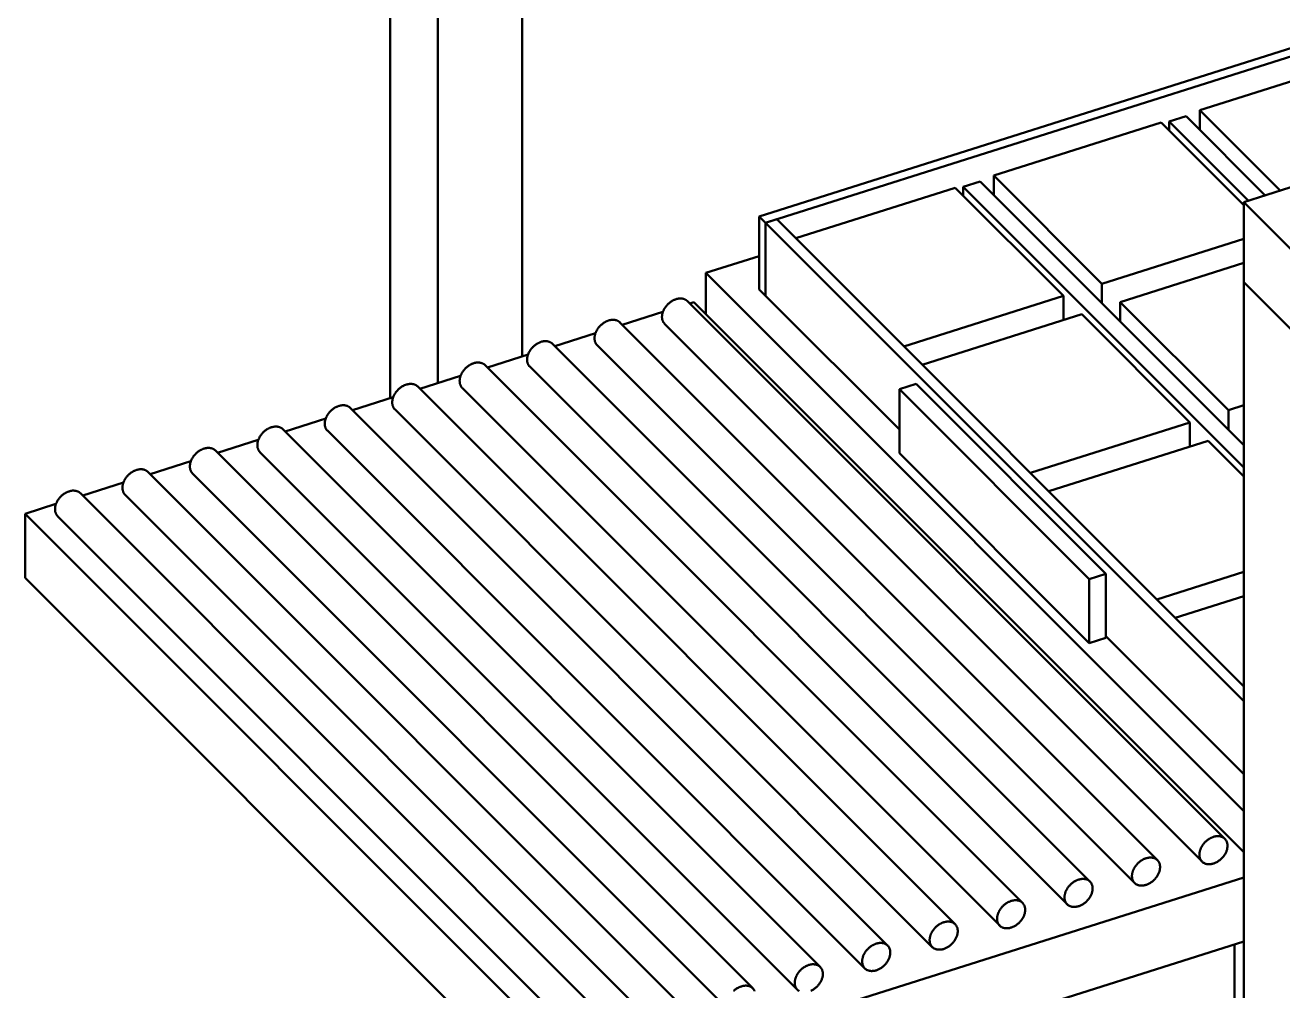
# Model space of a CAD drawing. Header units: millimetres. Extents: x 0 to 1800, y -680 to 297.
# Drawn here: x 262.51 to 297.72, y 79.56 to 106.6 of the extents above; entities that cross this region are included whole.
import ezdxf

# ---------------------------------------------------------------- set-up
doc = ezdxf.new("R2010")
doc.units = ezdxf.units.MM
doc.layers.add('OUTLINE', color=7, linetype='Continuous', lineweight=50)

# ---------------------------------------------------------------- blocks, each defined once
blk = doc.blocks.new('D-01_R03_1of1')
at = {"layer": 'OUTLINE'}
for p, q in [((272.73037, 96.15716), (272.73037, 123.31415)), ((276.41767, 97.32453), (276.41767, 122.73306)), ((274.0578, 96.57741), (274.0578, 121.98595)), ((283.05971, 101.24573), (303.18095, 107.61594)), ((283.2367, 101.06864), (303.18095, 107.38281)), ((296.62404, 101.64453), (311.04546, 106.21022)), ((295.39363, 104.2157), (300.0819, 105.69997)), ((297.6414, 101.96661), (295.39363, 104.2157)), ((295.39363, 103.66587), (295.39363, 104.2157)), ((289.62506, 102.38943), (294.31333, 103.87369)), ((296.62404, 101.56164), (294.31333, 103.87369)), ((294.53785, 103.90048), (295.00982, 104.0499)), ((296.752, 101.68504), (294.53785, 103.90048)), ((294.53785, 103.64905), (294.53785, 103.90048)), ((297.22397, 101.83446), (295.00982, 104.0499)), ((288.76928, 102.0742), (289.24126, 102.22362)), ((296.62404, 94.83652), (289.24126, 102.22362)), ((292.65159, 99.36112), (289.62506, 102.38943)), ((289.62506, 101.83959), (289.62506, 102.38943)), ((284.08409, 100.6352), (288.54477, 102.04741)), ((291.5713, 99.01911), (288.54477, 102.04741)), ((296.62404, 94.21485), (288.76928, 102.0742)), ((288.76928, 101.82277), (288.76928, 102.0742)), ((297.95147, 100.31632), (296.62404, 101.64453)), ((296.62404, 99.4065), (296.62404, 101.64453)), ((283.2367, 101.06864), (283.05971, 101.24573)), ((283.05971, 99.20167), (283.05971, 101.24573)), ((283.2367, 101.06864), (283.55135, 101.16825)), ((283.2367, 99.02458), (283.2367, 101.06864)), ((296.62404, 87.67347), (283.2367, 101.06864)), ((296.62404, 88.08792), (283.55135, 101.16825)), ((292.65159, 99.36112), (296.62404, 100.61877)), ((281.56513, 99.66101), (283.05971, 100.13418)), ((296.62404, 84.59329), (281.56513, 99.66101)), ((281.56513, 98.51382), (281.56513, 99.66101)), ((293.16487, 98.84755), (296.62404, 99.9427)), ((292.65159, 98.81129), (292.65159, 99.36112)), ((297.95147, 98.0783), (296.62404, 99.4065)), ((296.62404, 67.3282), (296.62404, 99.4065)), ((283.2367, 99.02458), (283.05971, 99.20167)), ((286.98103, 95.27807), (283.2367, 99.02458)), ((287.11062, 97.6069), (291.5713, 99.01911)), ((291.5713, 98.34304), (291.5713, 99.01911)), ((296.09269, 83.82039), (281.04853, 98.87335)), ((281.11134, 98.8105), (281.23081, 98.84833)), ((296.62404, 83.4461), (281.23081, 98.84833)), ((296.1914, 95.81925), (293.16487, 98.84755)), ((293.16487, 98.29772), (293.16487, 98.84755)), ((294.20479, 83.2227), (279.16063, 98.27566)), ((279.22344, 98.21281), (280.36278, 98.57352)), ((295.45432, 83.18239), (280.41016, 98.23535)), ((287.62389, 97.09333), (292.08457, 98.50554)), ((295.1111, 95.47724), (292.08457, 98.50554)), ((277.33555, 97.61512), (278.47489, 97.97583)), ((292.3169, 82.62501), (277.27274, 97.67797)), ((293.56642, 82.5847), (278.52226, 97.63766)), ((275.44765, 97.01743), (276.58699, 97.37813)), ((290.429, 82.02732), (275.38484, 97.08028)), ((291.67853, 81.98701), (276.63437, 97.03997)), ((288.54111, 81.42963), (273.49695, 96.48259)), ((273.55976, 96.41974), (274.6991, 96.78044)), ((286.98103, 96.40536), (287.453, 96.55479)), ((292.7627, 91.24198), (287.453, 96.55479)), ((271.67186, 95.82205), (272.8112, 96.18275)), ((289.79063, 81.38932), (274.74647, 96.44228)), ((292.29073, 91.09256), (286.98103, 96.40536)), ((286.98103, 94.61495), (286.98103, 96.40536)), ((286.65321, 80.83193), (271.60905, 95.8849)), ((287.90274, 80.79163), (272.85858, 95.84459)), ((296.1914, 95.81925), (296.62404, 95.95622)), ((296.1914, 95.26942), (296.1914, 95.81925)), ((269.78397, 95.22436), (270.92331, 95.58506)), ((290.65043, 94.06503), (295.1111, 95.47724)), ((295.1111, 94.80117), (295.1111, 95.47724)), ((284.76532, 80.23424), (269.72116, 95.2872)), ((286.01484, 80.19394), (270.97068, 95.2469)), ((267.89608, 94.62667), (269.03541, 94.98737)), ((291.1637, 93.55146), (295.62437, 94.96367)), ((296.62404, 93.96342), (295.62437, 94.96367)), ((266.00818, 94.02897), (267.14752, 94.38968)), ((282.87743, 79.63655), (267.83326, 94.68951)), ((284.12695, 79.59625), (269.08279, 94.64921)), ((292.29073, 89.30214), (286.98103, 94.61495)), ((280.98953, 79.03886), (265.94537, 94.09182)), ((282.23905, 78.99855), (267.19489, 94.05152)), ((264.12029, 93.43128), (265.25962, 93.79199)), ((279.10164, 78.44117), (264.05747, 93.49413)), ((280.35116, 78.40086), (265.307, 93.45382)), ((262.50919, 92.92122), (263.37173, 93.1943)), ((278.4383, 76.9828), (262.50919, 92.92122)), ((262.50919, 91.13081), (262.50919, 92.92122)), ((278.46326, 77.80317), (263.4191, 92.85613)), ((292.29073, 91.09256), (292.7627, 91.24198)), ((292.7627, 89.45156), (292.7627, 91.24198)), ((294.19023, 90.52315), (296.62404, 91.29368)), ((278.4383, 75.19238), (262.50919, 91.13081)), ((292.29073, 89.30214), (292.29073, 91.09256)), ((294.7035, 90.00958), (296.62404, 90.61761)), ((292.29073, 89.30214), (292.7627, 89.45156)), ((296.62404, 85.62941), (292.7627, 89.49301)), ((278.4383, 76.9828), (296.62404, 82.74024)), ((278.4383, 75.19238), (296.62404, 80.94982)), ((296.36347, 72.66592), (296.36347, 80.86733))]:
    blk.add_line(p, q, dxfattribs=at)
for points in [[(280.72934, 98.92736), (280.7526, 98.93407), (280.77578, 98.93945), (280.7988, 98.94348), (280.82157, 98.94615), (280.84402, 98.94745), (280.86607, 98.94738), (280.88764, 98.94593), (280.90865, 98.9431), (280.91893, 98.94118), (280.92904, 98.93892), (280.93898, 98.93632), (280.94873, 98.93339), (280.95829, 98.93013), (280.96765, 98.92654), (280.9768, 98.92262), (280.98574, 98.91838), (280.99445, 98.91382), (281.00293, 98.90894), (281.01117, 98.90376), (281.01916, 98.89827), (281.0269, 98.89248), (281.03438, 98.88639), (281.04159, 98.88001), (281.04853, 98.87335)], [(280.41016, 98.23535), (280.40246, 98.24342), (280.39516, 98.25186), (280.38824, 98.26066), (280.38173, 98.26979), (280.37562, 98.27927), (280.36993, 98.28906), (280.36467, 98.29917), (280.35983, 98.30958), (280.35543, 98.32028), (280.35147, 98.33125), (280.34795, 98.34248), (280.34488, 98.35397), (280.34226, 98.36569), (280.3401, 98.37763), (280.33839, 98.38978), (280.33715, 98.40212), (280.33636, 98.41464), (280.33604, 98.42733), (280.33618, 98.44016), (280.33678, 98.45313), (280.33785, 98.46622), (280.33937, 98.47941), (280.34136, 98.49269), (280.34379, 98.50604), (280.34669, 98.51945), (280.35003, 98.5329), (280.35382, 98.54638), (280.35805, 98.55986), (280.36272, 98.57334), (280.36782, 98.5868), (280.37334, 98.60022), (280.37928, 98.61358), (280.38564, 98.62687), (280.39239, 98.64008), (280.39955, 98.65319), (280.40709, 98.66618), (280.41501, 98.67904), (280.4233, 98.69176), (280.43195, 98.70431), (280.44095, 98.71669), (280.45029, 98.72887), (280.45996, 98.74085), (280.46995, 98.75261), (280.48024, 98.76414), (280.49082, 98.77542), (280.50168, 98.78644), (280.51281, 98.79719), (280.5242, 98.80765), (280.53582, 98.81782), (280.54768, 98.82767), (280.55975, 98.8372), (280.57201, 98.8464), (280.58446, 98.85526), (280.59709, 98.86377), (280.60987, 98.8719), (280.62278, 98.87967), (280.63583, 98.88705), (280.64898, 98.89405), (280.66223, 98.90064), (280.67556, 98.90682), (280.68895, 98.9126), (280.70239, 98.91794), (280.71586, 98.92287), (280.72934, 98.92736)], [(278.52226, 97.63766), (278.51457, 97.64573), (278.50726, 97.65417), (278.50035, 97.66296), (278.49383, 97.6721), (278.48773, 97.68158), (278.48204, 97.69137), (278.47677, 97.70148), (278.47194, 97.71189), (278.46753, 97.72259), (278.46357, 97.73356), (278.46005, 97.74479), (278.45698, 97.75628), (278.45436, 97.768), (278.4522, 97.77994), (278.4505, 97.79209), (278.44925, 97.80443), (278.44847, 97.81695), (278.44814, 97.82963), (278.44828, 97.84247), (278.44889, 97.85544), (278.44995, 97.86853), (278.45148, 97.88172), (278.45346, 97.895), (278.4559, 97.90835), (278.45879, 97.92176), (278.46214, 97.93521), (278.46593, 97.94869), (278.47016, 97.96217), (278.47482, 97.97565), (278.47992, 97.98911), (278.48545, 98.00252), (278.49139, 98.01589), (278.49774, 98.02918), (278.5045, 98.04239), (278.51165, 98.0555), (278.5192, 98.06849), (278.52712, 98.08135), (278.53541, 98.09407), (278.54406, 98.10662), (278.55306, 98.119), (278.5624, 98.13118), (278.57207, 98.14316), (278.58205, 98.15492), (278.59234, 98.16645), (278.60292, 98.17773), (278.61379, 98.18875), (278.62492, 98.1995), (278.6363, 98.20996), (278.64793, 98.22013), (278.65978, 98.22998), (278.67185, 98.23951), (278.68412, 98.24871), (278.69657, 98.25757), (278.70919, 98.26607), (278.72197, 98.27421), (278.73489, 98.28198), (278.74793, 98.28936), (278.76109, 98.29635), (278.77434, 98.30295), (278.78766, 98.30913), (278.80105, 98.3149), (278.81449, 98.32025), (278.82796, 98.32518), (278.84145, 98.32966)], [(278.84145, 98.32966), (278.86471, 98.33638), (278.88789, 98.34176), (278.9109, 98.34579), (278.93367, 98.34846), (278.95612, 98.34976), (278.97817, 98.34969), (278.99974, 98.34824), (279.02076, 98.34541), (279.03104, 98.34349), (279.04115, 98.34123), (279.05108, 98.33863), (279.06084, 98.3357), (279.0704, 98.33244), (279.07976, 98.32885), (279.08891, 98.32493), (279.09784, 98.32069), (279.10656, 98.31613), (279.11503, 98.31125), (279.12327, 98.30607), (279.13127, 98.30058), (279.139, 98.29479), (279.14648, 98.2887), (279.15369, 98.28232), (279.16063, 98.27566)], [(276.63437, 97.03997), (276.62667, 97.04804), (276.61937, 97.05648), (276.61245, 97.06527), (276.60594, 97.07441), (276.59983, 97.08389), (276.59414, 97.09368), (276.58888, 97.10379), (276.58404, 97.1142), (276.57964, 97.1249), (276.57568, 97.13587), (276.57216, 97.1471), (276.56909, 97.15859), (276.56647, 97.1703), (276.56431, 97.18225), (276.5626, 97.19439), (276.56136, 97.20674), (276.56057, 97.21926), (276.56025, 97.23194), (276.56039, 97.24478), (276.56099, 97.25775), (276.56206, 97.27084), (276.56358, 97.28403), (276.56557, 97.29731), (276.56801, 97.31066), (276.5709, 97.32407), (276.57424, 97.33752), (276.57803, 97.351), (276.58226, 97.36448), (276.58693, 97.37796), (276.59203, 97.39142), (276.59755, 97.40483), (276.60349, 97.4182), (276.60985, 97.43149), (276.61661, 97.4447), (276.62376, 97.45781), (276.6313, 97.4708), (276.63922, 97.48366), (276.64751, 97.49638), (276.65616, 97.50893), (276.66516, 97.5213), (276.6745, 97.53349), (276.68417, 97.54547), (276.69416, 97.55723), (276.70445, 97.56876), (276.71503, 97.58004), (276.72589, 97.59106), (276.73702, 97.60181), (276.74841, 97.61227), (276.76003, 97.62243), (276.77189, 97.63229), (276.78396, 97.64182), (276.79622, 97.65102), (276.80868, 97.65988), (276.8213, 97.66838), (276.83408, 97.67652), (276.84699, 97.68429), (276.86004, 97.69167), (276.87319, 97.69866), (276.88644, 97.70526), (276.89977, 97.71144), (276.91316, 97.71721), (276.9266, 97.72256), (276.94007, 97.72748), (276.95355, 97.73197)], [(276.95355, 97.73197), (276.97681, 97.73868), (276.99999, 97.74407), (277.02301, 97.7481), (277.04578, 97.75077), (277.06823, 97.75207), (277.09028, 97.752), (277.11185, 97.75054), (277.13286, 97.74772), (277.14314, 97.7458), (277.15325, 97.74354), (277.16319, 97.74094), (277.17294, 97.73801), (277.1825, 97.73475), (277.19186, 97.73115), (277.20101, 97.72724), (277.20995, 97.723), (277.21866, 97.71844), (277.22714, 97.71356), (277.23538, 97.70838), (277.24337, 97.70289), (277.25111, 97.6971), (277.25859, 97.69101), (277.2658, 97.68463), (277.27274, 97.67797)], [(274.74647, 96.44228), (274.73878, 96.45035), (274.73147, 96.45879), (274.72456, 96.46758), (274.71804, 96.47672), (274.71194, 96.48619), (274.70625, 96.49599), (274.70098, 96.5061), (274.69615, 96.51651), (274.69174, 96.5272), (274.68778, 96.53818), (274.68426, 96.54941), (274.68119, 96.56089), (274.67857, 96.57261), (274.67641, 96.58455), (274.67471, 96.5967), (274.67346, 96.60905), (274.67268, 96.62157), (274.67235, 96.63425), (274.6725, 96.64709), (274.6731, 96.66006), (274.67416, 96.67314), (274.67569, 96.68634), (274.67767, 96.69962), (274.68011, 96.71297), (274.683, 96.72638), (274.68635, 96.73983), (274.69014, 96.7533), (274.69437, 96.76679), (274.69903, 96.78027), (274.70413, 96.79372), (274.70966, 96.80714), (274.7156, 96.82051), (274.72195, 96.8338), (274.72871, 96.84701), (274.73586, 96.86012), (274.74341, 96.87311), (274.75133, 96.88597), (274.75962, 96.89869), (274.76827, 96.91124), (274.77727, 96.92361), (274.78661, 96.9358), (274.79628, 96.94778), (274.80626, 96.95954), (274.81655, 96.97107), (274.82713, 96.98235), (274.838, 96.99337), (274.84913, 97.00412), (274.86051, 97.01458), (274.87214, 97.02474), (274.88399, 97.0346), (274.89606, 97.04413), (274.90833, 97.05333), (274.92078, 97.06219), (274.9334, 97.07069), (274.94618, 97.07883), (274.9591, 97.0866), (274.97214, 97.09398), (274.9853, 97.10097), (274.99855, 97.10757), (275.01187, 97.11375), (275.02526, 97.11952), (275.0387, 97.12487), (275.05217, 97.12979), (275.06566, 97.13428)], [(275.06566, 97.13428), (275.08892, 97.14099), (275.1121, 97.14638), (275.13511, 97.15041), (275.15788, 97.15308), (275.18033, 97.15438), (275.20238, 97.15431), (275.22395, 97.15285), (275.24497, 97.15003), (275.25525, 97.14811), (275.26536, 97.14585), (275.27529, 97.14325), (275.28505, 97.14032), (275.29461, 97.13706), (275.30397, 97.13346), (275.31312, 97.12954), (275.32205, 97.1253), (275.33077, 97.12074), (275.33924, 97.11587), (275.34748, 97.11069), (275.35548, 97.1052), (275.36321, 97.09941), (275.37069, 97.09332), (275.3779, 97.08694), (275.38484, 97.08028)], [(272.85858, 95.84459), (272.85088, 95.85266), (272.84358, 95.8611), (272.83666, 95.86989), (272.83015, 95.87903), (272.82404, 95.8885), (272.81836, 95.8983), (272.81309, 95.90841), (272.80825, 95.91882), (272.80385, 95.92951), (272.79989, 95.94049), (272.79637, 95.95172), (272.7933, 95.9632), (272.79068, 95.97492), (272.78852, 95.98686), (272.78681, 95.99901), (272.78557, 96.01135), (272.78478, 96.02388), (272.78446, 96.03656), (272.7846, 96.0494), (272.7852, 96.06237), (272.78627, 96.07545), (272.78779, 96.08865), (272.78978, 96.10193), (272.79222, 96.11528), (272.79511, 96.12869), (272.79845, 96.14214), (272.80224, 96.15561), (272.80647, 96.1691), (272.81114, 96.18258), (272.81624, 96.19603), (272.82176, 96.20945), (272.8277, 96.22282), (272.83406, 96.23611), (272.84082, 96.24932), (272.84797, 96.26243), (272.85551, 96.27542), (272.86343, 96.28828), (272.87172, 96.30099), (272.88037, 96.31355), (272.88938, 96.32592), (272.89871, 96.33811), (272.90838, 96.35009), (272.91837, 96.36185), (272.92866, 96.37338), (272.93924, 96.38466), (272.9501, 96.39568), (272.96123, 96.40643), (272.97262, 96.41689), (272.98424, 96.42705), (272.9961, 96.43691), (273.00817, 96.44644), (273.02043, 96.45564), (273.03289, 96.4645), (273.04551, 96.473), (273.05829, 96.48114), (273.07121, 96.48891), (273.08425, 96.49629), (273.0974, 96.50328), (273.11065, 96.50987), (273.12398, 96.51606), (273.13737, 96.52183), (273.15081, 96.52718), (273.16428, 96.5321), (273.17776, 96.53659)], [(273.17776, 96.53659), (273.20102, 96.5433), (273.2242, 96.54868), (273.24722, 96.55272), (273.26999, 96.55539), (273.29244, 96.55669), (273.31449, 96.55661), (273.33606, 96.55516), (273.35707, 96.55234), (273.36735, 96.55042), (273.37746, 96.54816), (273.3874, 96.54556), (273.39715, 96.54263), (273.40671, 96.53936), (273.41607, 96.53577), (273.42522, 96.53185), (273.43416, 96.52761), (273.44287, 96.52305), (273.45135, 96.51818), (273.45959, 96.513), (273.46758, 96.50751), (273.47532, 96.50171), (273.4828, 96.49563), (273.49001, 96.48925), (273.49695, 96.48259)], [(270.97068, 95.2469), (270.96299, 95.25497), (270.95568, 95.26341), (270.94877, 95.2722), (270.94225, 95.28134), (270.93615, 95.29081), (270.93046, 95.30061), (270.92519, 95.31072), (270.92036, 95.32113), (270.91595, 95.33182), (270.91199, 95.34279), (270.90847, 95.35403), (270.9054, 95.36551), (270.90278, 95.37723), (270.90062, 95.38917), (270.89892, 95.40132), (270.89767, 95.41366), (270.89689, 95.42618), (270.89657, 95.43887), (270.89671, 95.45171), (270.89731, 95.46467), (270.89837, 95.47776), (270.8999, 95.49095), (270.90188, 95.50423), (270.90432, 95.51759), (270.90721, 95.531), (270.91056, 95.54445), (270.91435, 95.55792), (270.91858, 95.57141), (270.92324, 95.58489), (270.92834, 95.59834), (270.93387, 95.61176), (270.93981, 95.62512), (270.94616, 95.63842), (270.95292, 95.65163), (270.96008, 95.66474), (270.96762, 95.67773), (270.97554, 95.69059), (270.98383, 95.7033), (270.99248, 95.71586), (271.00148, 95.72823), (271.01082, 95.74042), (271.02049, 95.7524), (271.03047, 95.76416), (271.04076, 95.77568), (271.05134, 95.78697), (271.06221, 95.79799), (271.07334, 95.80873), (271.08472, 95.8192), (271.09635, 95.82936), (271.1082, 95.83922), (271.12027, 95.84875), (271.13254, 95.85795), (271.14499, 95.86681), (271.15761, 95.87531), (271.17039, 95.88345), (271.18331, 95.89121), (271.19635, 95.8986), (271.20951, 95.90559), (271.22276, 95.91218), (271.23608, 95.91837), (271.24947, 95.92414), (271.26291, 95.92949), (271.27638, 95.93441), (271.28987, 95.9389)], [(271.28987, 95.9389), (271.31313, 95.94561), (271.33631, 95.95099), (271.35932, 95.95503), (271.38209, 95.9577), (271.40454, 95.959), (271.42659, 95.95892), (271.44816, 95.95747), (271.46918, 95.95465), (271.47946, 95.95273), (271.48957, 95.95047), (271.4995, 95.94787), (271.50926, 95.94494), (271.51882, 95.94167), (271.52818, 95.93808), (271.53733, 95.93416), (271.54627, 95.92992), (271.55498, 95.92536), (271.56345, 95.92049), (271.57169, 95.9153), (271.57969, 95.90981), (271.58743, 95.90402), (271.5949, 95.89794), (271.60212, 95.89156), (271.60905, 95.8849)], [(269.08279, 94.64921), (269.0751, 94.65728), (269.06779, 94.66572), (269.06087, 94.67451), (269.05436, 94.68365), (269.04825, 94.69312), (269.04257, 94.70292), (269.0373, 94.71303), (269.03246, 94.72344), (269.02806, 94.73413), (269.0241, 94.7451), (269.02058, 94.75634), (269.01751, 94.76782), (269.01489, 94.77954), (269.01273, 94.79148), (269.01102, 94.80363), (269.00978, 94.81597), (269.00899, 94.82849), (269.00867, 94.84118), (269.00881, 94.85401), (269.00941, 94.86698), (269.01048, 94.88007), (269.012, 94.89326), (269.01399, 94.90654), (269.01643, 94.9199), (269.01932, 94.93331), (269.02266, 94.94676), (269.02645, 94.96023), (269.03068, 94.97372), (269.03535, 94.9872), (269.04045, 95.00065), (269.04597, 95.01407), (269.05191, 95.02743), (269.05827, 95.04073), (269.06503, 95.05394), (269.07218, 95.06705), (269.07972, 95.08004), (269.08764, 95.0929), (269.09593, 95.10561), (269.10459, 95.11816), (269.11359, 95.13054), (269.12293, 95.14273), (269.13259, 95.15471), (269.14258, 95.16647), (269.15287, 95.17799), (269.16345, 95.18927), (269.17431, 95.2003), (269.18544, 95.21104), (269.19683, 95.22151), (269.20845, 95.23167), (269.22031, 95.24152), (269.23238, 95.25106), (269.24464, 95.26026), (269.2571, 95.26912), (269.26972, 95.27762), (269.2825, 95.28576), (269.29542, 95.29352), (269.30846, 95.30091), (269.32161, 95.3079), (269.33486, 95.31449), (269.34819, 95.32068), (269.36158, 95.32645), (269.37502, 95.3318), (269.38849, 95.33672), (269.40197, 95.34121)], [(269.40197, 95.34121), (269.42523, 95.34792), (269.44841, 95.3533), (269.47143, 95.35734), (269.4942, 95.36001), (269.51665, 95.36131), (269.5387, 95.36123), (269.56027, 95.35978), (269.58128, 95.35696), (269.59156, 95.35504), (269.60167, 95.35278), (269.61161, 95.35018), (269.62136, 95.34725), (269.63092, 95.34398), (269.64028, 95.34039), (269.64944, 95.33647), (269.65837, 95.33223), (269.66708, 95.32767), (269.67556, 95.3228), (269.6838, 95.31761), (269.69179, 95.31212), (269.69953, 95.30633), (269.70701, 95.30025), (269.71422, 95.29387), (269.72116, 95.2872)], [(267.19489, 94.05152), (267.1872, 94.05959), (267.17989, 94.06802), (267.17298, 94.07682), (267.16646, 94.08596), (267.16036, 94.09543), (267.15467, 94.10523), (267.1494, 94.11534), (267.14457, 94.12574), (267.14016, 94.13644), (267.1362, 94.14741), (267.13268, 94.15865), (267.12961, 94.17013), (267.12699, 94.18185), (267.12483, 94.19379), (267.12313, 94.20594), (267.12188, 94.21828), (267.1211, 94.2308), (267.12078, 94.24349), (267.12092, 94.25632), (267.12152, 94.26929), (267.12258, 94.28238), (267.12411, 94.29557), (267.12609, 94.30885), (267.12853, 94.3222), (267.13142, 94.33561), (267.13477, 94.34906), (267.13856, 94.36254), (267.14279, 94.37603), (267.14745, 94.3895), (267.15255, 94.40296), (267.15808, 94.41638), (267.16402, 94.42974), (267.17037, 94.44304), (267.17713, 94.45625), (267.18429, 94.46935), (267.19183, 94.48235), (267.19975, 94.49521), (267.20804, 94.50792), (267.21669, 94.52047), (267.22569, 94.53285), (267.23503, 94.54503), (267.2447, 94.55701), (267.25468, 94.56878), (267.26497, 94.5803), (267.27555, 94.59158), (267.28642, 94.6026), (267.29755, 94.61335), (267.30893, 94.62381), (267.32056, 94.63398), (267.33241, 94.64383), (267.34448, 94.65337), (267.35675, 94.66257), (267.3692, 94.67142), (267.38182, 94.67993), (267.3946, 94.68807), (267.40752, 94.69583), (267.42056, 94.70322), (267.43372, 94.71021), (267.44697, 94.7168), (267.46029, 94.72299), (267.47368, 94.72876), (267.48712, 94.73411), (267.50059, 94.73903), (267.51408, 94.74352)], [(267.51408, 94.74352), (267.53734, 94.75023), (267.56052, 94.75561), (267.58353, 94.75964), (267.60631, 94.76232), (267.62876, 94.76362), (267.6508, 94.76354), (267.67237, 94.76209), (267.69339, 94.75927), (267.70367, 94.75734), (267.71378, 94.75508), (267.72371, 94.75249), (267.73347, 94.74955), (267.74303, 94.74629), (267.75239, 94.7427), (267.76154, 94.73878), (267.77048, 94.73454), (267.77919, 94.72998), (267.78767, 94.72511), (267.7959, 94.71992), (267.8039, 94.71443), (267.81164, 94.70864), (267.81911, 94.70255), (267.82633, 94.69618), (267.83326, 94.68951)], [(265.307, 93.45382), (265.29931, 93.4619), (265.292, 93.47033), (265.28508, 93.47913), (265.27857, 93.48827), (265.27246, 93.49774), (265.26678, 93.50754), (265.26151, 93.51764), (265.25667, 93.52805), (265.25227, 93.53875), (265.24831, 93.54972), (265.24479, 93.56096), (265.24172, 93.57244), (265.2391, 93.58416), (265.23694, 93.5961), (265.23523, 93.60825), (265.23399, 93.62059), (265.2332, 93.63311), (265.23288, 93.6458), (265.23302, 93.65863), (265.23362, 93.6716), (265.23469, 93.68469), (265.23621, 93.69788), (265.2382, 93.71116), (265.24064, 93.72451), (265.24353, 93.73792), (265.24687, 93.75137), (265.25066, 93.76485), (265.25489, 93.77833), (265.25956, 93.79181), (265.26466, 93.80527), (265.27018, 93.81869), (265.27612, 93.83205), (265.28248, 93.84535), (265.28924, 93.85855), (265.29639, 93.87166), (265.30393, 93.88466), (265.31185, 93.89752), (265.32015, 93.91023), (265.3288, 93.92278), (265.3378, 93.93516), (265.34714, 93.94734), (265.3568, 93.95932), (265.36679, 93.97108), (265.37708, 93.98261), (265.38766, 93.99389), (265.39852, 94.00491), (265.40965, 94.01566), (265.42104, 94.02612), (265.43267, 94.03629), (265.44452, 94.04614), (265.45659, 94.05568), (265.46885, 94.06488), (265.48131, 94.07373), (265.49393, 94.08224), (265.50671, 94.09038), (265.51963, 94.09814), (265.53267, 94.10553), (265.54582, 94.11252), (265.55907, 94.11911), (265.5724, 94.1253), (265.58579, 94.13107), (265.59923, 94.13642), (265.6127, 94.14134), (265.62618, 94.14583)], [(265.62618, 94.14583), (265.64944, 94.15254), (265.67262, 94.15792), (265.69564, 94.16195), (265.71841, 94.16463), (265.74086, 94.16593), (265.76291, 94.16585), (265.78448, 94.1644), (265.8055, 94.16158), (265.81577, 94.15965), (265.82588, 94.15739), (265.83582, 94.1548), (265.84557, 94.15186), (265.85513, 94.1486), (265.86449, 94.14501), (265.87365, 94.14109), (265.88258, 94.13685), (265.89129, 94.13229), (265.89977, 94.12742), (265.90801, 94.12223), (265.916, 94.11674), (265.92374, 94.11095), (265.93122, 94.10486), (265.93843, 94.09849), (265.94537, 94.09182)], [(263.4191, 92.85613), (263.41141, 92.8642), (263.4041, 92.87264), (263.39719, 92.88144), (263.39067, 92.89057), (263.38457, 92.90005), (263.37888, 92.90984), (263.37362, 92.91995), (263.36878, 92.93036), (263.36438, 92.94106), (263.36041, 92.95203), (263.35689, 92.96326), (263.35382, 92.97475), (263.35121, 92.98647), (263.34904, 92.99841), (263.34734, 93.01056), (263.34609, 93.0229), (263.34531, 93.03542), (263.34499, 93.04811), (263.34513, 93.06094), (263.34573, 93.07391), (263.34679, 93.087), (263.34832, 93.10019), (263.3503, 93.11347), (263.35274, 93.12682), (263.35563, 93.14023), (263.35898, 93.15368), (263.36277, 93.16716), (263.367, 93.18064), (263.37167, 93.19412), (263.37676, 93.20758), (263.38229, 93.221), (263.38823, 93.23436), (263.39458, 93.24765), (263.40134, 93.26086), (263.4085, 93.27397), (263.41604, 93.28696), (263.42396, 93.29982), (263.43225, 93.31254), (263.4409, 93.32509), (263.4499, 93.33747), (263.45924, 93.34965), (263.46891, 93.36163), (263.47889, 93.37339), (263.48918, 93.38492), (263.49977, 93.3962), (263.51063, 93.40722), (263.52176, 93.41797), (263.53314, 93.42843), (263.54477, 93.4386), (263.55662, 93.44845), (263.56869, 93.45798), (263.58096, 93.46718), (263.59341, 93.47604), (263.60603, 93.48455), (263.61881, 93.49268), (263.63173, 93.50045), (263.64477, 93.50783), (263.65793, 93.51483), (263.67118, 93.52142), (263.6845, 93.5276), (263.6979, 93.53338), (263.71133, 93.53872), (263.7248, 93.54365), (263.73829, 93.54814)], [(263.73829, 93.54814), (263.76155, 93.55485), (263.78473, 93.56023), (263.80774, 93.56426), (263.83052, 93.56693), (263.85297, 93.56823), (263.87501, 93.56816), (263.89658, 93.56671), (263.9176, 93.56388), (263.92788, 93.56196), (263.93799, 93.5597), (263.94792, 93.5571), (263.95768, 93.55417), (263.96724, 93.55091), (263.9766, 93.54732), (263.98575, 93.5434), (263.99469, 93.53916), (264.0034, 93.5346), (264.01188, 93.52972), (264.02011, 93.52454), (264.02811, 93.51905), (264.03585, 93.51326), (264.04332, 93.50717), (264.05054, 93.50079), (264.05747, 93.49413)], [(295.45432, 83.18239), (295.44663, 83.19046), (295.43932, 83.1989), (295.4324, 83.20769), (295.42589, 83.21683), (295.41978, 83.22631), (295.4141, 83.2361), (295.40883, 83.24621), (295.40399, 83.25662), (295.39959, 83.26732), (295.39563, 83.27829), (295.39211, 83.28952), (295.38904, 83.30101), (295.38642, 83.31273), (295.38426, 83.32467), (295.38255, 83.33682), (295.38131, 83.34916), (295.38052, 83.36168), (295.3802, 83.37436), (295.38034, 83.3872), (295.38094, 83.40017), (295.38201, 83.41326), (295.38353, 83.42645), (295.38552, 83.43973), (295.38796, 83.45308), (295.39085, 83.46649), (295.39419, 83.47994), (295.39798, 83.49342), (295.40221, 83.5069), (295.40688, 83.52038), (295.41198, 83.53384), (295.4175, 83.54726), (295.42344, 83.56062), (295.4298, 83.57391), (295.43656, 83.58712), (295.44371, 83.60023), (295.45125, 83.61322), (295.45917, 83.62608), (295.46747, 83.6388), (295.47612, 83.65135), (295.48512, 83.66373), (295.49446, 83.67591), (295.50412, 83.68789), (295.51411, 83.69965), (295.5244, 83.71118), (295.53498, 83.72246), (295.54584, 83.73348), (295.55697, 83.74423), (295.56836, 83.75469), (295.57999, 83.76486), (295.59184, 83.77471), (295.60391, 83.78424), (295.61617, 83.79344), (295.62863, 83.8023), (295.64125, 83.8108), (295.65403, 83.81894), (295.66695, 83.82671), (295.67999, 83.83409), (295.69314, 83.84109), (295.70639, 83.84768), (295.71972, 83.85386), (295.73311, 83.85963), (295.74655, 83.86498), (295.76002, 83.86991), (295.7735, 83.87439)], [(296.09269, 83.82039), (296.10358, 83.80872), (296.11368, 83.79632), (296.12295, 83.7832), (296.13139, 83.7694), (296.13896, 83.75496), (296.14566, 83.7399), (296.15145, 83.72428), (296.15634, 83.70811), (296.1603, 83.69145), (296.16333, 83.67433), (296.16543, 83.65679), (296.16657, 83.63888), (296.16678, 83.62063), (296.16603, 83.6021), (296.16434, 83.58333), (296.1617, 83.56436), (296.15814, 83.54524), (296.15364, 83.52601), (296.14823, 83.50672), (296.14192, 83.48742), (296.13472, 83.46816), (296.12664, 83.44897), (296.11772, 83.42991), (296.10797, 83.41102), (296.09741, 83.39235), (296.08608, 83.37395), (296.07399, 83.35584), (296.06117, 83.3381), (296.04766, 83.32074), (296.0335, 83.30382), (296.0187, 83.28737), (296.00332, 83.27144), (295.98738, 83.25607), (295.97092, 83.24128), (295.954, 83.22713), (295.93663, 83.21363), (295.91887, 83.20082), (295.90077, 83.18874), (295.88235, 83.17742), (295.86368, 83.16687), (295.84478, 83.15713), (295.82572, 83.14822), (295.80653, 83.14016), (295.78726, 83.13297), (295.76795, 83.12667), (295.74866, 83.12127), (295.72943, 83.11678), (295.71031, 83.11323), (295.69134, 83.1106), (295.67256, 83.10892), (295.65403, 83.10819), (295.63579, 83.1084), (295.61788, 83.10956), (295.60034, 83.11166), (295.58322, 83.1147), (295.56656, 83.11868), (295.5504, 83.12357), (295.53477, 83.12938), (295.51972, 83.13608), (295.50528, 83.14366), (295.49149, 83.1521), (295.47838, 83.16139), (295.46598, 83.17149), (295.45432, 83.18239)], [(295.7735, 83.87439), (295.79676, 83.88111), (295.81994, 83.88649), (295.84296, 83.89052), (295.86573, 83.89319), (295.88818, 83.89449), (295.91023, 83.89442), (295.9318, 83.89297), (295.95282, 83.89014), (295.96309, 83.88822), (295.9732, 83.88596), (295.98314, 83.88336), (295.99289, 83.88043), (296.00245, 83.87717), (296.01181, 83.87358), (296.02097, 83.86966), (296.0299, 83.86542), (296.03861, 83.86086), (296.04709, 83.85598), (296.05533, 83.8508), (296.06332, 83.84531), (296.07106, 83.83952), (296.07854, 83.83343), (296.08575, 83.82705), (296.09269, 83.82039)], [(293.56642, 82.5847), (293.55873, 82.59277), (293.55142, 82.60121), (293.54451, 82.61), (293.53799, 82.61914), (293.53189, 82.62862), (293.5262, 82.63841), (293.52094, 82.64852), (293.5161, 82.65893), (293.5117, 82.66963), (293.50773, 82.6806), (293.50421, 82.69183), (293.50114, 82.70332), (293.49853, 82.71503), (293.49636, 82.72698), (293.49466, 82.73912), (293.49341, 82.75147), (293.49263, 82.76399), (293.49231, 82.77667), (293.49245, 82.78951), (293.49305, 82.80248), (293.49411, 82.81557), (293.49564, 82.82876), (293.49762, 82.84204), (293.50006, 82.85539), (293.50295, 82.8688), (293.5063, 82.88225), (293.51009, 82.89573), (293.51432, 82.90921), (293.51899, 82.92269), (293.52408, 82.93615), (293.52961, 82.94956), (293.53555, 82.96293), (293.5419, 82.97622), (293.54866, 82.98943), (293.55582, 83.00254), (293.56336, 83.01553), (293.57128, 83.02839), (293.57957, 83.04111), (293.58822, 83.05366), (293.59722, 83.06604), (293.60656, 83.07822), (293.61623, 83.0902), (293.62621, 83.10196), (293.6365, 83.11349), (293.64709, 83.12477), (293.65795, 83.13579), (293.66908, 83.14654), (293.68046, 83.157), (293.69209, 83.16716), (293.70394, 83.17702), (293.71601, 83.18655), (293.72828, 83.19575), (293.74073, 83.20461), (293.75335, 83.21311), (293.76613, 83.22125), (293.77905, 83.22902), (293.79209, 83.2364), (293.80525, 83.24339), (293.8185, 83.24999), (293.83182, 83.25617), (293.84522, 83.26194), (293.85865, 83.26729), (293.87212, 83.27221), (293.88561, 83.2767)], [(294.20479, 83.2227), (294.21569, 83.21103), (294.22578, 83.19862), (294.23506, 83.18551), (294.2435, 83.17171), (294.25107, 83.15727), (294.25776, 83.14221), (294.26356, 83.12658), (294.26844, 83.11042), (294.27241, 83.09376), (294.27544, 83.07664), (294.27753, 83.0591), (294.27868, 83.04119), (294.27888, 83.02294), (294.27813, 83.00441), (294.27644, 82.98564), (294.27381, 82.96667), (294.27024, 82.94755), (294.26575, 82.92832), (294.26034, 82.90903), (294.25402, 82.88973), (294.24682, 82.87047), (294.23875, 82.85128), (294.22983, 82.83222), (294.22008, 82.81333), (294.20952, 82.79466), (294.19818, 82.77625), (294.18609, 82.75815), (294.17328, 82.7404), (294.15977, 82.72305), (294.1456, 82.70613), (294.13081, 82.68968), (294.11542, 82.67375), (294.09948, 82.65838), (294.08303, 82.64359), (294.0661, 82.62943), (294.04874, 82.61594), (294.03098, 82.60313), (294.01287, 82.59105), (293.99446, 82.57973), (293.97578, 82.56918), (293.95689, 82.55944), (293.93782, 82.55053), (293.91863, 82.54247), (293.89936, 82.53528), (293.88006, 82.52898), (293.86077, 82.52358), (293.84154, 82.51909), (293.82241, 82.51554), (293.80344, 82.51291), (293.78467, 82.51123), (293.76614, 82.5105), (293.74789, 82.51071), (293.72998, 82.51187), (293.71245, 82.51397), (293.69533, 82.51701), (293.67867, 82.52099), (293.6625, 82.52588), (293.64688, 82.53169), (293.63183, 82.53839), (293.61739, 82.54597), (293.6036, 82.55441), (293.59049, 82.5637), (293.57808, 82.5738), (293.56642, 82.5847)], [(293.88561, 83.2767), (293.90887, 83.28341), (293.93205, 83.2888), (293.95506, 83.29283), (293.97784, 83.2955), (294.00029, 83.2968), (294.02233, 83.29673), (294.0439, 83.29528), (294.06492, 83.29245), (294.0752, 83.29053), (294.08531, 83.28827), (294.09524, 83.28567), (294.105, 83.28274), (294.11456, 83.27948), (294.12392, 83.27588), (294.13307, 83.27197), (294.14201, 83.26773), (294.15072, 83.26317), (294.1592, 83.25829), (294.16743, 83.25311), (294.17543, 83.24762), (294.18317, 83.24183), (294.19064, 83.23574), (294.19786, 83.22936), (294.20479, 83.2227)], [(291.67853, 81.98701), (291.67084, 81.99508), (291.66353, 82.00352), (291.65661, 82.01231), (291.6501, 82.02145), (291.644, 82.03092), (291.63831, 82.04072), (291.63304, 82.05083), (291.6282, 82.06124), (291.6238, 82.07194), (291.61984, 82.08291), (291.61632, 82.09414), (291.61325, 82.10562), (291.61063, 82.11734), (291.60847, 82.12928), (291.60676, 82.14143), (291.60552, 82.15378), (291.60473, 82.1663), (291.60441, 82.17898), (291.60455, 82.19182), (291.60515, 82.20479), (291.60622, 82.21788), (291.60774, 82.23107), (291.60973, 82.24435), (291.61217, 82.2577), (291.61506, 82.27111), (291.6184, 82.28456), (291.62219, 82.29804), (291.62642, 82.31152), (291.63109, 82.325), (291.63619, 82.33845), (291.64171, 82.35187), (291.64765, 82.36524), (291.65401, 82.37853), (291.66077, 82.39174), (291.66792, 82.40485), (291.67546, 82.41784), (291.68338, 82.4307), (291.69168, 82.44342), (291.70033, 82.45597), (291.70933, 82.46834), (291.71867, 82.48053), (291.72833, 82.49251), (291.73832, 82.50427), (291.74861, 82.5158), (291.75919, 82.52708), (291.77005, 82.5381), (291.78118, 82.54885), (291.79257, 82.55931), (291.8042, 82.56947), (291.81605, 82.57933), (291.82812, 82.58886), (291.84038, 82.59806), (291.85284, 82.60692), (291.86546, 82.61542), (291.87824, 82.62356), (291.89116, 82.63133), (291.9042, 82.63871), (291.91735, 82.6457), (291.9306, 82.6523), (291.94393, 82.65848), (291.95732, 82.66425), (291.97076, 82.6696), (291.98423, 82.67452), (291.99771, 82.67901)], [(292.3169, 82.62501), (292.32779, 82.61334), (292.33789, 82.60093), (292.34717, 82.58782), (292.3556, 82.57402), (292.36317, 82.55958), (292.36987, 82.54452), (292.37566, 82.52889), (292.38055, 82.51273), (292.38451, 82.49607), (292.38754, 82.47894), (292.38964, 82.46141), (292.39078, 82.44349), (292.39099, 82.42525), (292.39024, 82.40672), (292.38855, 82.38795), (292.38591, 82.36898), (292.38235, 82.34986), (292.37785, 82.33063), (292.37244, 82.31134), (292.36613, 82.29204), (292.35893, 82.27277), (292.35085, 82.25359), (292.34193, 82.23453), (292.33218, 82.21564), (292.32162, 82.19697), (292.31029, 82.17856), (292.2982, 82.16046), (292.28538, 82.14271), (292.27187, 82.12536), (292.25771, 82.10844), (292.24291, 82.09199), (292.22753, 82.07606), (292.21159, 82.06069), (292.19514, 82.0459), (292.17821, 82.03174), (292.16084, 82.01825), (292.14308, 82.00544), (292.12498, 81.99336), (292.10656, 81.98204), (292.08789, 81.97149), (292.06899, 81.96175), (292.04993, 81.95284), (292.03074, 81.94478), (292.01147, 81.93759), (291.99216, 81.93129), (291.97287, 81.92589), (291.95364, 81.9214), (291.93452, 81.91784), (291.91555, 81.91522), (291.89677, 81.91354), (291.87824, 81.91281), (291.86, 81.91302), (291.84209, 81.91418), (291.82455, 81.91628), (291.80743, 81.91932), (291.79077, 81.92329), (291.77461, 81.92819), (291.75898, 81.934), (291.74393, 81.9407), (291.7295, 81.94828), (291.7157, 81.95672), (291.70259, 81.96601), (291.69019, 81.97611), (291.67853, 81.98701)], [(291.99771, 82.67901), (292.02097, 82.68572), (292.04415, 82.69111), (292.06717, 82.69514), (292.08994, 82.69781), (292.11239, 82.69911), (292.13444, 82.69904), (292.15601, 82.69758), (292.17703, 82.69476), (292.1873, 82.69284), (292.19741, 82.69058), (292.20735, 82.68798), (292.2171, 82.68505), (292.22666, 82.68179), (292.23602, 82.67819), (292.24518, 82.67428), (292.25411, 82.67003), (292.26282, 82.66548), (292.2713, 82.6606), (292.27954, 82.65542), (292.28753, 82.64993), (292.29527, 82.64414), (292.30275, 82.63805), (292.30996, 82.63167), (292.3169, 82.62501)], [(289.79063, 81.38932), (289.78294, 81.39739), (289.77563, 81.40583), (289.76872, 81.41462), (289.76221, 81.42376), (289.7561, 81.43323), (289.75041, 81.44303), (289.74515, 81.45314), (289.74031, 81.46355), (289.73591, 81.47424), (289.73194, 81.48522), (289.72842, 81.49645), (289.72535, 81.50793), (289.72274, 81.51965), (289.72057, 81.53159), (289.71887, 81.54374), (289.71762, 81.55608), (289.71684, 81.56861), (289.71652, 81.58129), (289.71666, 81.59413), (289.71726, 81.6071), (289.71832, 81.62018), (289.71985, 81.63338), (289.72183, 81.64666), (289.72427, 81.66001), (289.72717, 81.67342), (289.73051, 81.68687), (289.7343, 81.70034), (289.73853, 81.71383), (289.7432, 81.72731), (289.74829, 81.74076), (289.75382, 81.75418), (289.75976, 81.76755), (289.76611, 81.78084), (289.77287, 81.79405), (289.78003, 81.80716), (289.78757, 81.82015), (289.79549, 81.83301), (289.80378, 81.84572), (289.81243, 81.85828), (289.82143, 81.87065), (289.83077, 81.88284), (289.84044, 81.89482), (289.85042, 81.90658), (289.86071, 81.91811), (289.8713, 81.92939), (289.88216, 81.94041), (289.89329, 81.95116), (289.90467, 81.96162), (289.9163, 81.97178), (289.92816, 81.98164), (289.94022, 81.99117), (289.95249, 82.00037), (289.96494, 82.00923), (289.97756, 82.01773), (289.99034, 82.02587), (290.00326, 82.03364), (290.01631, 82.04102), (290.02946, 82.04801), (290.04271, 82.0546), (290.05603, 82.06079), (290.06943, 82.06656), (290.08286, 82.07191), (290.09633, 82.07683), (290.10982, 82.08132)], [(290.10982, 82.08132), (290.13308, 82.08803), (290.15626, 82.09341), (290.17927, 82.09745), (290.20205, 82.10012), (290.2245, 82.10142), (290.24654, 82.10134), (290.26811, 82.09989), (290.28913, 82.09707), (290.29941, 82.09515), (290.30952, 82.09289), (290.31946, 82.09029), (290.32921, 82.08736), (290.33877, 82.08409), (290.34813, 82.0805), (290.35728, 82.07658), (290.36622, 82.07234), (290.37493, 82.06778), (290.38341, 82.06291), (290.39165, 82.05773), (290.39964, 82.05224), (290.40738, 82.04644), (290.41485, 82.04036), (290.42207, 82.03398), (290.429, 82.02732)], [(290.429, 82.02732), (290.4399, 82.01565), (290.44999, 82.00324), (290.45927, 81.99012), (290.46771, 81.97633), (290.47528, 81.96188), (290.48197, 81.94683), (290.48777, 81.9312), (290.49265, 81.91504), (290.49662, 81.89837), (290.49965, 81.88125), (290.50174, 81.86372), (290.50289, 81.8458), (290.50309, 81.82756), (290.50234, 81.80903), (290.50065, 81.79026), (290.49802, 81.77129), (290.49445, 81.75216), (290.48996, 81.73294), (290.48455, 81.71365), (290.47823, 81.69435), (290.47103, 81.67508), (290.46296, 81.6559), (290.45404, 81.63684), (290.44429, 81.61795), (290.43373, 81.59928), (290.42239, 81.58087), (290.4103, 81.56277), (290.39749, 81.54502), (290.38398, 81.52767), (290.36981, 81.51074), (290.35502, 81.4943), (290.33963, 81.47837), (290.32369, 81.46299), (290.30724, 81.44821), (290.29031, 81.43405), (290.27295, 81.42055), (290.25519, 81.40775), (290.23708, 81.39567), (290.21867, 81.38434), (290.19999, 81.3738), (290.1811, 81.36406), (290.16203, 81.35515), (290.14284, 81.34709), (290.12357, 81.3399), (290.10427, 81.33359), (290.08498, 81.32819), (290.06575, 81.32371), (290.04662, 81.32015), (290.02765, 81.31753), (290.00888, 81.31585), (289.99035, 81.31512), (289.9721, 81.31533), (289.95419, 81.31649), (289.93666, 81.31859), (289.91954, 81.32163), (289.90288, 81.3256), (289.88671, 81.3305), (289.87109, 81.3363), (289.85604, 81.34301), (289.8416, 81.35059), (289.82781, 81.35903), (289.8147, 81.36832), (289.80229, 81.37842), (289.79063, 81.38932)], [(287.90274, 80.79163), (287.89505, 80.7997), (287.88774, 80.80814), (287.88082, 80.81693), (287.87431, 80.82607), (287.86821, 80.83554), (287.86252, 80.84534), (287.85725, 80.85545), (287.85241, 80.86586), (287.84801, 80.87655), (287.84405, 80.88752), (287.84053, 80.89876), (287.83746, 80.91024), (287.83484, 80.92196), (287.83268, 80.9339), (287.83097, 80.94605), (287.82973, 80.95839), (287.82894, 80.97091), (287.82862, 80.9836), (287.82876, 80.99644), (287.82936, 81.0094), (287.83043, 81.02249), (287.83195, 81.03568), (287.83394, 81.04896), (287.83638, 81.06232), (287.83927, 81.07573), (287.84261, 81.08918), (287.8464, 81.10265), (287.85063, 81.11614), (287.8553, 81.12962), (287.8604, 81.14307), (287.86592, 81.15649), (287.87187, 81.16985), (287.87822, 81.18315), (287.88498, 81.19636), (287.89213, 81.20947), (287.89967, 81.22246), (287.9076, 81.23532), (287.91589, 81.24803), (287.92454, 81.26059), (287.93354, 81.27296), (287.94288, 81.28515), (287.95254, 81.29713), (287.96253, 81.30889), (287.97282, 81.32042), (287.9834, 81.3317), (287.99426, 81.34272), (288.00539, 81.35346), (288.01678, 81.36393), (288.02841, 81.37409), (288.04026, 81.38395), (288.05233, 81.39348), (288.0646, 81.40268), (288.07705, 81.41154), (288.08967, 81.42004), (288.10245, 81.42818), (288.11537, 81.43595), (288.12841, 81.44333), (288.14156, 81.45032), (288.15481, 81.45691), (288.16814, 81.4631), (288.18153, 81.46887), (288.19497, 81.47422), (288.20844, 81.47914), (288.22192, 81.48363)], [(288.54111, 81.42963), (288.552, 81.41796), (288.5621, 81.40555), (288.57138, 81.39243), (288.57981, 81.37864), (288.58738, 81.36419), (288.59408, 81.34914), (288.59987, 81.33351), (288.60476, 81.31735), (288.60872, 81.30068), (288.61175, 81.28356), (288.61385, 81.26602), (288.61499, 81.24811), (288.6152, 81.22987), (288.61445, 81.21134), (288.61276, 81.19257), (288.61013, 81.1736), (288.60656, 81.15447), (288.60206, 81.13525), (288.59665, 81.11596), (288.59034, 81.09666), (288.58314, 81.07739), (288.57506, 81.05821), (288.56614, 81.03915), (288.55639, 81.02026), (288.54583, 81.00159), (288.5345, 80.98318), (288.52241, 80.96508), (288.50959, 80.94733), (288.49608, 80.92997), (288.48192, 80.91305), (288.46712, 80.89661), (288.45174, 80.88068), (288.4358, 80.8653), (288.41935, 80.85052), (288.40242, 80.83636), (288.38505, 80.82286), (288.36729, 80.81006), (288.34919, 80.79798), (288.33077, 80.78665), (288.3121, 80.77611), (288.2932, 80.76637), (288.27414, 80.75746), (288.25495, 80.7494), (288.23568, 80.74221), (288.21637, 80.7359), (288.19708, 80.7305), (288.17785, 80.72602), (288.15873, 80.72246), (288.13976, 80.71984), (288.12098, 80.71816), (288.10245, 80.71742), (288.08421, 80.71764), (288.0663, 80.7188), (288.04876, 80.7209), (288.03164, 80.72394), (288.01498, 80.72791), (287.99882, 80.73281), (287.98319, 80.73861), (287.96814, 80.74531), (287.95371, 80.7529), (287.93991, 80.76134), (287.9268, 80.77062), (287.9144, 80.78073), (287.90274, 80.79163)], [(288.22192, 81.48363), (288.24518, 81.49034), (288.26836, 81.49572), (288.29138, 81.49976), (288.31415, 81.50243), (288.3366, 81.50373), (288.35865, 81.50365), (288.38022, 81.5022), (288.40124, 81.49938), (288.41151, 81.49746), (288.42162, 81.4952), (288.43156, 81.4926), (288.44131, 81.48967), (288.45087, 81.4864), (288.46023, 81.48281), (288.46939, 81.47889), (288.47832, 81.47465), (288.48703, 81.47009), (288.49551, 81.46522), (288.50375, 81.46003), (288.51174, 81.45454), (288.51948, 81.44875), (288.52696, 81.44267), (288.53417, 81.43629), (288.54111, 81.42963)], [(286.01484, 80.19394), (286.00715, 80.20201), (285.99984, 80.21045), (285.99293, 80.21924), (285.98642, 80.22838), (285.98031, 80.23785), (285.97462, 80.24765), (285.96936, 80.25776), (285.96452, 80.26817), (285.96012, 80.27886), (285.95615, 80.28983), (285.95263, 80.30107), (285.94956, 80.31255), (285.94695, 80.32427), (285.94478, 80.33621), (285.94308, 80.34836), (285.94183, 80.3607), (285.94105, 80.37322), (285.94073, 80.38591), (285.94087, 80.39874), (285.94147, 80.41171), (285.94253, 80.4248), (285.94406, 80.43799), (285.94604, 80.45127), (285.94848, 80.46463), (285.95138, 80.47804), (285.95472, 80.49149), (285.95851, 80.50496), (285.96274, 80.51845), (285.96741, 80.53193), (285.9725, 80.54538), (285.97803, 80.5588), (285.98397, 80.57216), (285.99032, 80.58546), (285.99708, 80.59867), (286.00424, 80.61178), (286.01178, 80.62477), (286.0197, 80.63763), (286.02799, 80.65034), (286.03664, 80.66289), (286.04564, 80.67527), (286.05498, 80.68746), (286.06465, 80.69944), (286.07463, 80.7112), (286.08492, 80.72272), (286.09551, 80.734), (286.10637, 80.74503), (286.1175, 80.75577), (286.12888, 80.76624), (286.14051, 80.7764), (286.15237, 80.78625), (286.16443, 80.79579), (286.1767, 80.80499), (286.18915, 80.81385), (286.20178, 80.82235), (286.21455, 80.83049), (286.22747, 80.83825), (286.24052, 80.84564), (286.25367, 80.85263), (286.26692, 80.85922), (286.28025, 80.86541), (286.29364, 80.87118), (286.30707, 80.87653), (286.32054, 80.88145), (286.33403, 80.88594)], [(286.65321, 80.83193), (286.66411, 80.82027), (286.6742, 80.80786), (286.68348, 80.79474), (286.69192, 80.78094), (286.69949, 80.7665), (286.70618, 80.75145), (286.71198, 80.73582), (286.71686, 80.71966), (286.72083, 80.70299), (286.72386, 80.68587), (286.72595, 80.66833), (286.7271, 80.65042), (286.7273, 80.63218), (286.72656, 80.61365), (286.72486, 80.59487), (286.72223, 80.5759), (286.71866, 80.55678), (286.71417, 80.53755), (286.70876, 80.51827), (286.70244, 80.49897), (286.69524, 80.4797), (286.68717, 80.46051), (286.67825, 80.44145), (286.6685, 80.42257), (286.65794, 80.4039), (286.6466, 80.38549), (286.63451, 80.36739), (286.6217, 80.34964), (286.60819, 80.33228), (286.59402, 80.31536), (286.57923, 80.29892), (286.56384, 80.28299), (286.5479, 80.26761), (286.53145, 80.25283), (286.51452, 80.23867), (286.49716, 80.22517), (286.4794, 80.21237), (286.46129, 80.20029), (286.44288, 80.18896), (286.4242, 80.17842), (286.40531, 80.16868), (286.38624, 80.15976), (286.36705, 80.1517), (286.34778, 80.14451), (286.32848, 80.13821), (286.30919, 80.13281), (286.28996, 80.12833), (286.27083, 80.12477), (286.25186, 80.12215), (286.23309, 80.12047), (286.21456, 80.11973), (286.19631, 80.11995), (286.1784, 80.1211), (286.16087, 80.12321), (286.14375, 80.12625), (286.12709, 80.13022), (286.11092, 80.13512), (286.0953, 80.14092), (286.08025, 80.14762), (286.06581, 80.15521), (286.05202, 80.16365), (286.03891, 80.17293), (286.0265, 80.18304), (286.01484, 80.19394)], [(286.33403, 80.88594), (286.35729, 80.89265), (286.38047, 80.89803), (286.40348, 80.90207), (286.42626, 80.90474), (286.44871, 80.90604), (286.47076, 80.90596), (286.49233, 80.90451), (286.51334, 80.90169), (286.52362, 80.89977), (286.53373, 80.89751), (286.54367, 80.89491), (286.55342, 80.89198), (286.56298, 80.88871), (286.57234, 80.88512), (286.58149, 80.8812), (286.59043, 80.87696), (286.59914, 80.8724), (286.60762, 80.86753), (286.61586, 80.86234), (286.62385, 80.85685), (286.63159, 80.85106), (286.63907, 80.84498), (286.64628, 80.8386), (286.65321, 80.83193)], [(284.12695, 79.59625), (284.11926, 79.60432), (284.11195, 79.61275), (284.10503, 79.62155), (284.09852, 79.63069), (284.09242, 79.64016), (284.08673, 79.64996), (284.08146, 79.66007), (284.07662, 79.67047), (284.07222, 79.68117), (284.06826, 79.69214), (284.06474, 79.70338), (284.06167, 79.71486), (284.05905, 79.72658), (284.05689, 79.73852), (284.05518, 79.75067), (284.05394, 79.76301), (284.05315, 79.77553), (284.05283, 79.78822), (284.05297, 79.80105), (284.05358, 79.81402), (284.05464, 79.82711), (284.05616, 79.8403), (284.05815, 79.85358), (284.06059, 79.86694), (284.06348, 79.88034), (284.06682, 79.8938), (284.07061, 79.90727), (284.07484, 79.92076), (284.07951, 79.93423), (284.08461, 79.94769), (284.09013, 79.96111), (284.09608, 79.97447), (284.10243, 79.98777), (284.10919, 80.00098), (284.11634, 80.01408), (284.12388, 80.02708), (284.13181, 80.03994), (284.1401, 80.05265), (284.14875, 80.0652), (284.15775, 80.07758), (284.16709, 80.08977), (284.17675, 80.10174), (284.18674, 80.11351), (284.19703, 80.12503), (284.20761, 80.13631), (284.21847, 80.14733), (284.2296, 80.15808), (284.24099, 80.16854), (284.25262, 80.17871), (284.26447, 80.18856), (284.27654, 80.1981), (284.28881, 80.2073), (284.30126, 80.21615), (284.31388, 80.22466), (284.32666, 80.2328), (284.33958, 80.24056), (284.35262, 80.24795), (284.36577, 80.25494), (284.37902, 80.26153), (284.39235, 80.26772), (284.40574, 80.27349), (284.41918, 80.27884), (284.43265, 80.28376), (284.44613, 80.28825)], [(284.44613, 80.28825), (284.46939, 80.29496), (284.49257, 80.30034), (284.51559, 80.30438), (284.53836, 80.30705), (284.56081, 80.30835), (284.58286, 80.30827), (284.60443, 80.30682), (284.62545, 80.304), (284.63572, 80.30208), (284.64583, 80.29981), (284.65577, 80.29722), (284.66552, 80.29429), (284.67508, 80.29102), (284.68444, 80.28743), (284.6936, 80.28351), (284.70253, 80.27927), (284.71124, 80.27471), (284.71972, 80.26984), (284.72796, 80.26465), (284.73595, 80.25916), (284.74369, 80.25337), (284.75117, 80.24728), (284.75838, 80.24091), (284.76532, 80.23424)], [(284.76532, 80.23424), (284.77621, 80.22258), (284.78631, 80.21017), (284.79559, 80.19705), (284.80402, 80.18325), (284.81159, 80.16881), (284.81829, 80.15376), (284.82408, 80.13813), (284.82897, 80.12196), (284.83293, 80.1053), (284.83596, 80.08818), (284.83806, 80.07064), (284.83921, 80.05273), (284.83941, 80.03449), (284.83866, 80.01596), (284.83697, 79.99718), (284.83434, 79.97821), (284.83077, 79.95909), (284.82627, 79.93986), (284.82086, 79.92058), (284.81455, 79.90128), (284.80735, 79.88201), (284.79928, 79.86282), (284.79035, 79.84376), (284.7806, 79.82488), (284.77004, 79.80621), (284.75871, 79.7878), (284.74662, 79.7697), (284.7338, 79.75195), (284.7203, 79.73459), (284.70613, 79.71767), (284.69133, 79.70123), (284.67595, 79.6853), (284.66001, 79.66992), (284.64356, 79.65514), (284.62663, 79.64098), (284.60926, 79.62748), (284.59151, 79.61468), (284.5734, 79.6026), (284.55498, 79.59127), (284.53631, 79.58072), (284.51741, 79.57098), (284.49835, 79.56207)], [(284.17792, 79.55751), (284.16412, 79.56596), (284.15101, 79.57524), (284.13861, 79.58535), (284.12695, 79.59625)], [(282.34171, 79.56039), (282.3531, 79.57085), (282.36472, 79.58102), (282.37658, 79.59087), (282.38864, 79.60041), (282.40091, 79.60961), (282.41336, 79.61846), (282.42599, 79.62697), (282.43876, 79.63511), (282.45168, 79.64287), (282.46473, 79.65026), (282.47788, 79.65725), (282.49113, 79.66384), (282.50446, 79.67003), (282.51785, 79.6758), (282.53128, 79.68115), (282.54475, 79.68607), (282.55824, 79.69056)], [(282.87743, 79.63655), (282.88832, 79.62489), (282.89841, 79.61248), (282.90769, 79.59936), (282.91613, 79.58556), (282.9237, 79.57112), (282.93039, 79.55607)], [(282.55824, 79.69056), (282.5815, 79.69727), (282.60468, 79.70265), (282.62769, 79.70668), (282.65047, 79.70936), (282.67292, 79.71066), (282.69497, 79.71058), (282.71654, 79.70913), (282.73755, 79.70631), (282.74783, 79.70438), (282.75794, 79.70212), (282.76788, 79.69953), (282.77763, 79.69659), (282.78719, 79.69333), (282.79655, 79.68974), (282.8057, 79.68582), (282.81464, 79.68158), (282.82335, 79.67702), (282.83183, 79.67215), (282.84007, 79.66696), (282.84806, 79.66147), (282.8558, 79.65568), (282.86328, 79.64959), (282.87049, 79.64322), (282.87743, 79.63655)]]:
    blk.add_lwpolyline(points, dxfattribs=at)

msp = doc.modelspace()

# ---------------------------------------------------------------- block references
msp.add_blockref('D-01_R03_1of1', (0, 0))

doc.saveas('drawing.dxf')
